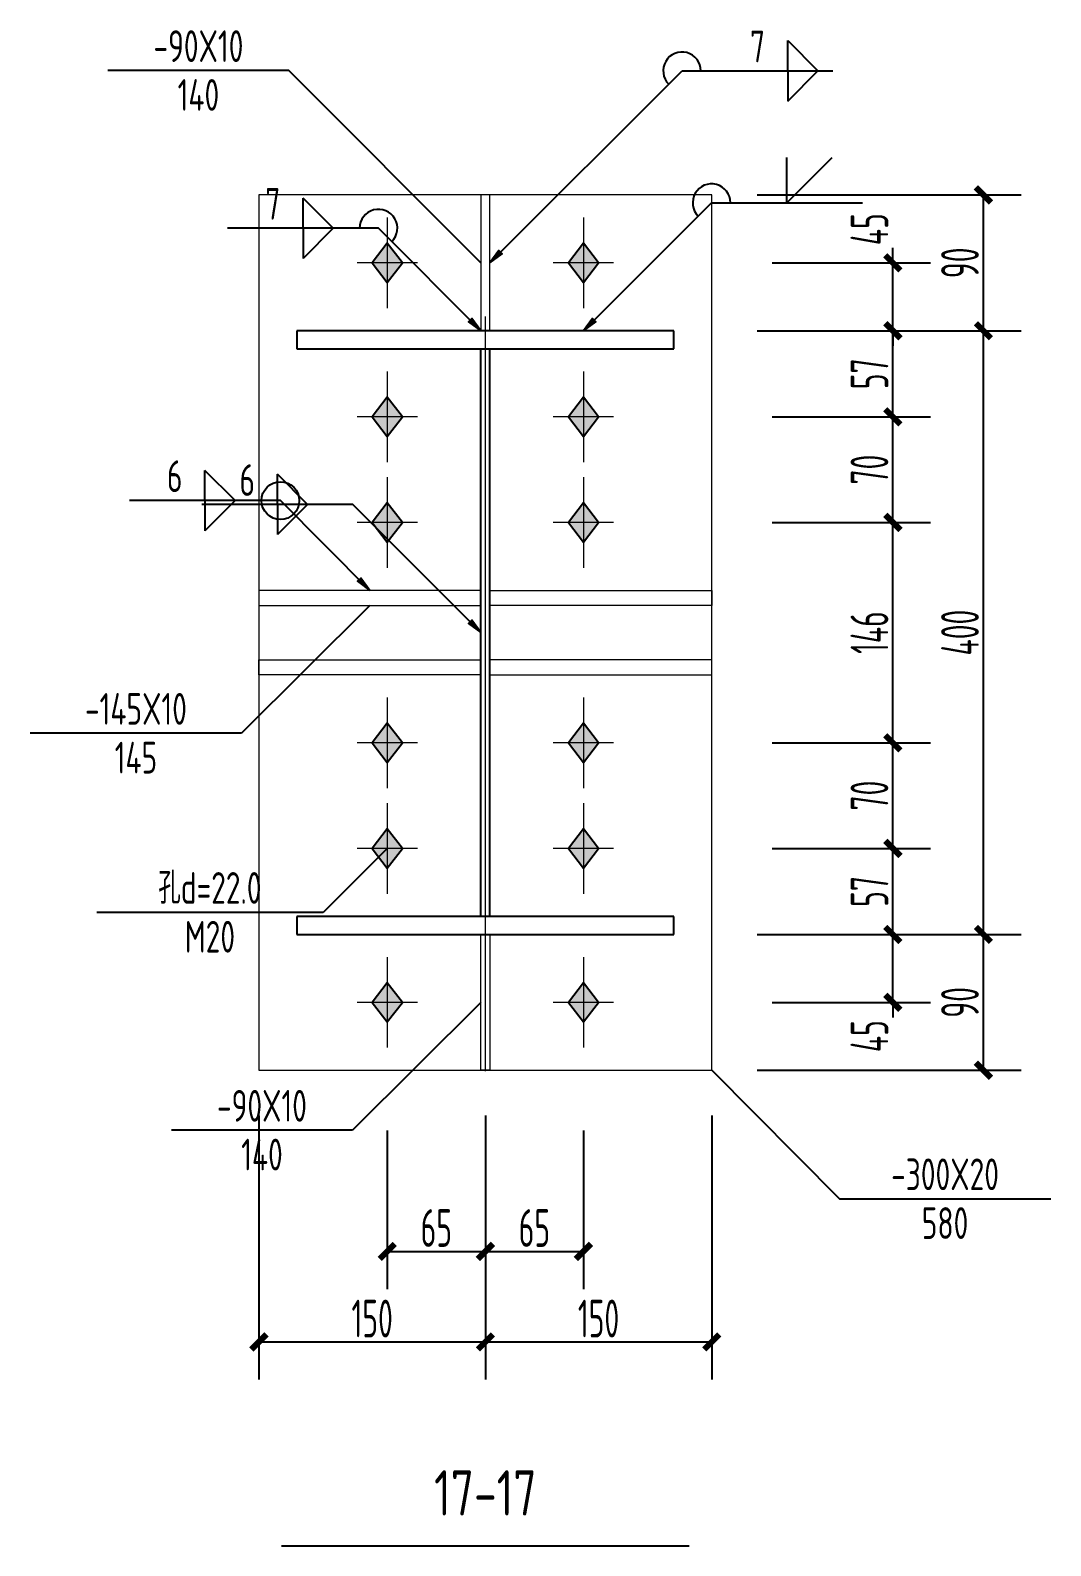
# Model space of a CAD drawing. Extents: x 447413 to 2975780, y -1432727 to 1301644.
# Drawn here: x 2702368 to 2709129, y -1262805 to -1252764 of the extents above; entities that cross this region are included whole.
import ezdxf
from ezdxf.enums import TextEntityAlignment as Align

# ---------------------------------------------------------------- set-up
doc = ezdxf.new("R2010")
doc.units = 0
doc.header["$LTSCALE"] = 1000
doc.header["$MEASUREMENT"] = 0
doc.linetypes.add('线型6', pattern=[8.75, 5, -1.25, 1.25, -1.25])
for name, color, linetype in [('10', 7, 'Continuous'), ('尺寸标注', 253, 'Continuous'), ('焊缝标注', 253, 'Continuous'), ('螺栓孔标注', 253, 'Continuous'), ('钢板标注', 253, 'Continuous')]:
    doc.layers.add(name, color=color, linetype=linetype)
doc.layers.add('20', color=2, linetype='Continuous', lineweight=18)
doc.styles.add('PkpmHz', font='Pkpmeng', dxfattribs={"width": 0.6, "bigfont": 'hztxt'})
doc.dimstyles.new('Pkpm_1.00', dxfattribs={"dimtxt": 250, "dimasz": 100, "dimexe": 250, "dimexo": 0.0625, "dimgap": 30, "dimtad": 1, "dimdec": 0, "dimrnd": 5, "dimzin": 0, "dimdsep": 46, "dimtxsty": 'PkpmHz', "dimblk1": 'ARCHTICK', "dimblk2": 'ARCHTICK', "dimsah": 1, "dimcen": 0.09, "dimadec": 0, "dimazin": 0, "dimtfac": 1, "dimtdec": 0, "dimtmove": 2, "dimatfit": 1, "dimfxl": 0, "dimtolj": 1, "dimtzin": 0, "dimarcsym": 0})

# ---------------------------------------------------------------- blocks, each defined once
blk = doc.blocks.new('_ArchTick')
at = {"color": 0, "linetype": 'ByBlock', "const_width": 0.4}
blk.add_lwpolyline([(-0.5, -0.5), (0.5, 0.5)], dxfattribs=at)
blk = doc.blocks.new('*D1505')
at = {"layer": 'Defpoints', "color": 0, "linetype": 'Continuous', "transparency": 16777216}
for p in [(2706883, -1254305), (2708083, -1254305), (2706883, -1254755)]:
    blk.add_point(p, dxfattribs=at)
at = {"layer": '尺寸标注', "color": 0, "linetype": 'Continuous', "lineweight": -2, "transparency": 16777216}
for p, q in [((2708083, -1254305), (2708083, -1254205)), ((2707283, -1254305), (2708333, -1254305)), ((2708083, -1254755), (2708083, -1254305)), ((2707283, -1254755), (2708333, -1254755)), ((2708083, -1254755), (2708083, -1254855))]:
    blk.add_line(p, q, dxfattribs=at)
at = {"layer": '尺寸标注', "color": 0, "linetype": 'Continuous', "lineweight": -2, "transparency": 16777216, "xscale": 100, "yscale": 100, "zscale": 100}
for p, rotation in [((2708083, -1254305), 270), ((2708083, -1254755), 90)]:
    blk.add_blockref('_ArchTick', p, dxfattribs=dict(at, rotation=rotation))
at = {"layer": '尺寸标注', "color": 0, "linetype": 'Continuous', "transparency": 16777216, "insert": (2707928, -1254082), "char_height": 250, "attachment_point": 5, "rotation": 90, "style": 'PkpmHz'}
blk.add_mtext('\\A1;45', dxfattribs=at)
blk = doc.blocks.new('*D1506')
at = {"layer": 'Defpoints', "color": 0, "linetype": 'Continuous', "transparency": 16777216}
for p in [(2706883, -1254755), (2708083, -1254755), (2706883, -1255325)]:
    blk.add_point(p, dxfattribs=at)
at = {"layer": '尺寸标注', "color": 0, "linetype": 'Continuous', "lineweight": -2, "transparency": 16777216}
for p, q in [((2707283, -1254755), (2708333, -1254755)), ((2708083, -1255325), (2708083, -1254755)), ((2707283, -1255325), (2708333, -1255325))]:
    blk.add_line(p, q, dxfattribs=at)
at = {"layer": '尺寸标注', "color": 0, "linetype": 'Continuous', "lineweight": -2, "transparency": 16777216, "xscale": 100, "yscale": 100, "zscale": 100}
for p, rotation in [((2708083, -1254755), 90), ((2708083, -1255325), 270)]:
    blk.add_blockref('_ArchTick', p, dxfattribs=dict(at, rotation=rotation))
at = {"layer": '尺寸标注', "color": 0, "linetype": 'Continuous', "transparency": 16777216, "insert": (2707928, -1255040), "char_height": 250, "attachment_point": 5, "rotation": 90, "style": 'PkpmHz'}
blk.add_mtext('\\A1;57', dxfattribs=at)
blk = doc.blocks.new('*D1507')
at = {"layer": 'Defpoints', "color": 0, "linetype": 'Continuous', "transparency": 16777216}
for p in [(2706883, -1255325), (2708083, -1255325), (2706883, -1256025)]:
    blk.add_point(p, dxfattribs=at)
at = {"layer": '尺寸标注', "color": 0, "linetype": 'Continuous', "lineweight": -2, "transparency": 16777216}
for p, q in [((2707283, -1255325), (2708333, -1255325)), ((2708083, -1256025), (2708083, -1255325)), ((2707283, -1256025), (2708333, -1256025))]:
    blk.add_line(p, q, dxfattribs=at)
at = {"layer": '尺寸标注', "color": 0, "linetype": 'Continuous', "lineweight": -2, "transparency": 16777216, "xscale": 100, "yscale": 100, "zscale": 100}
for p, rotation in [((2708083, -1255325), 90), ((2708083, -1256025), 270)]:
    blk.add_blockref('_ArchTick', p, dxfattribs=dict(at, rotation=rotation))
at = {"layer": '尺寸标注', "color": 0, "linetype": 'Continuous', "transparency": 16777216, "insert": (2707928, -1255675), "char_height": 250, "attachment_point": 5, "rotation": 90, "style": 'PkpmHz'}
blk.add_mtext('\\A1;70', dxfattribs=at)
blk = doc.blocks.new('*D1508')
at = {"layer": 'Defpoints', "color": 0, "linetype": 'Continuous', "transparency": 16777216}
for p in [(2706883, -1258755), (2708083, -1258755), (2706883, -1259205)]:
    blk.add_point(p, dxfattribs=at)
at = {"layer": '尺寸标注', "color": 0, "linetype": 'Continuous', "lineweight": -2, "transparency": 16777216}
for p, q in [((2708083, -1258755), (2708083, -1258655)), ((2707283, -1258755), (2708333, -1258755)), ((2708083, -1259205), (2708083, -1258755)), ((2707283, -1259205), (2708333, -1259205)), ((2708083, -1259205), (2708083, -1259305))]:
    blk.add_line(p, q, dxfattribs=at)
at = {"layer": '尺寸标注', "color": 0, "linetype": 'Continuous', "lineweight": -2, "transparency": 16777216, "xscale": 100, "yscale": 100, "zscale": 100}
for p, rotation in [((2708083, -1258755), 270), ((2708083, -1259205), 90)]:
    blk.add_blockref('_ArchTick', p, dxfattribs=dict(at, rotation=rotation))
at = {"layer": '尺寸标注', "color": 0, "linetype": 'Continuous', "transparency": 16777216, "insert": (2707928, -1259429), "char_height": 250, "attachment_point": 5, "rotation": 90, "style": 'PkpmHz'}
blk.add_mtext('\\A1;45', dxfattribs=at)
blk = doc.blocks.new('*D1509')
at = {"layer": 'Defpoints', "color": 0, "linetype": 'Continuous', "transparency": 16777216}
for p in [(2706883, -1258185), (2708083, -1258185), (2706883, -1258755)]:
    blk.add_point(p, dxfattribs=at)
at = {"layer": '尺寸标注', "color": 0, "linetype": 'Continuous', "lineweight": -2, "transparency": 16777216}
for p, q in [((2707283, -1258185), (2708333, -1258185)), ((2708083, -1258755), (2708083, -1258185)), ((2707283, -1258755), (2708333, -1258755))]:
    blk.add_line(p, q, dxfattribs=at)
at = {"layer": '尺寸标注', "color": 0, "linetype": 'Continuous', "lineweight": -2, "transparency": 16777216, "xscale": 100, "yscale": 100, "zscale": 100}
for p, rotation in [((2708083, -1258185), 90), ((2708083, -1258755), 270)]:
    blk.add_blockref('_ArchTick', p, dxfattribs=dict(at, rotation=rotation))
at = {"layer": '尺寸标注', "color": 0, "linetype": 'Continuous', "transparency": 16777216, "insert": (2707928, -1258470), "char_height": 250, "attachment_point": 5, "rotation": 90, "style": 'PkpmHz'}
blk.add_mtext('\\A1;57', dxfattribs=at)
blk = doc.blocks.new('*D1510')
at = {"layer": 'Defpoints', "color": 0, "linetype": 'Continuous', "transparency": 16777216}
for p in [(2706883, -1257485), (2708083, -1257485), (2706883, -1258185)]:
    blk.add_point(p, dxfattribs=at)
at = {"layer": '尺寸标注', "color": 0, "linetype": 'Continuous', "lineweight": -2, "transparency": 16777216}
for p, q in [((2707283, -1257485), (2708333, -1257485)), ((2708083, -1258185), (2708083, -1257485)), ((2707283, -1258185), (2708333, -1258185))]:
    blk.add_line(p, q, dxfattribs=at)
at = {"layer": '尺寸标注', "color": 0, "linetype": 'Continuous', "lineweight": -2, "transparency": 16777216, "xscale": 100, "yscale": 100, "zscale": 100}
for p, rotation in [((2708083, -1257485), 90), ((2708083, -1258185), 270)]:
    blk.add_blockref('_ArchTick', p, dxfattribs=dict(at, rotation=rotation))
at = {"layer": '尺寸标注', "color": 0, "linetype": 'Continuous', "transparency": 16777216, "insert": (2707928, -1257835), "char_height": 250, "attachment_point": 5, "rotation": 90, "style": 'PkpmHz'}
blk.add_mtext('\\A1;70', dxfattribs=at)
blk = doc.blocks.new('*D1511')
at = {"layer": 'Defpoints', "color": 0, "linetype": 'Continuous', "transparency": 16777216}
for p in [(2706883, -1256025), (2708083, -1256025), (2706883, -1257485)]:
    blk.add_point(p, dxfattribs=at)
at = {"layer": '尺寸标注', "color": 0, "linetype": 'Continuous', "lineweight": -2, "transparency": 16777216}
for p, q in [((2707283, -1256025), (2708333, -1256025)), ((2708083, -1257485), (2708083, -1256025)), ((2707283, -1257485), (2708333, -1257485))]:
    blk.add_line(p, q, dxfattribs=at)
at = {"layer": '尺寸标注', "color": 0, "linetype": 'Continuous', "lineweight": -2, "transparency": 16777216, "xscale": 100, "yscale": 100, "zscale": 100}
for p, rotation in [((2708083, -1256025), 90), ((2708083, -1257485), 270)]:
    blk.add_blockref('_ArchTick', p, dxfattribs=dict(at, rotation=rotation))
at = {"layer": '尺寸标注', "color": 0, "linetype": 'Continuous', "transparency": 16777216, "insert": (2707928, -1256755), "char_height": 250, "attachment_point": 5, "rotation": 90, "style": 'PkpmHz'}
blk.add_mtext('\\A1;146', dxfattribs=at)
blk = doc.blocks.new('*D1512')
at = {"layer": 'Defpoints', "color": 0, "linetype": 'Continuous', "transparency": 16777216}
for p in [(2704733, -1259655), (2705383, -1259655), (2705383, -1260855)]:
    blk.add_point(p, dxfattribs=at)
at = {"layer": '尺寸标注', "color": 0, "linetype": 'Continuous', "lineweight": -2, "transparency": 16777216}
for p, q in [((2704733, -1260055), (2704733, -1261105)), ((2705383, -1260055), (2705383, -1261105)), ((2704733, -1260855), (2705383, -1260855))]:
    blk.add_line(p, q, dxfattribs=at)
at = {"layer": '尺寸标注', "color": 0, "linetype": 'Continuous', "lineweight": -2, "transparency": 16777216, "xscale": 100, "yscale": 100, "zscale": 100, "rotation": 180}
blk.add_blockref('_ArchTick', (2704733, -1260855), dxfattribs=at)
at = {"layer": '尺寸标注', "color": 0, "linetype": 'Continuous', "lineweight": -2, "transparency": 16777216, "xscale": 100, "yscale": 100, "zscale": 100}
blk.add_blockref('_ArchTick', (2705383, -1260855), dxfattribs=at)
at = {"layer": '尺寸标注', "color": 0, "linetype": 'Continuous', "transparency": 16777216, "insert": (2705058, -1260700), "char_height": 250, "attachment_point": 5, "style": 'PkpmHz'}
blk.add_mtext('\\A1;65', dxfattribs=at)
blk = doc.blocks.new('*D1513')
at = {"layer": 'Defpoints', "color": 0, "linetype": 'Continuous', "transparency": 16777216}
for p in [(2705383, -1259655), (2706033, -1259655), (2706033, -1260855)]:
    blk.add_point(p, dxfattribs=at)
at = {"layer": '尺寸标注', "color": 0, "linetype": 'Continuous', "lineweight": -2, "transparency": 16777216}
for p, q in [((2705383, -1260055), (2705383, -1261105)), ((2706033, -1260055), (2706033, -1261105)), ((2705383, -1260855), (2706033, -1260855))]:
    blk.add_line(p, q, dxfattribs=at)
at = {"layer": '尺寸标注', "color": 0, "linetype": 'Continuous', "lineweight": -2, "transparency": 16777216, "xscale": 100, "yscale": 100, "zscale": 100, "rotation": 180}
blk.add_blockref('_ArchTick', (2705383, -1260855), dxfattribs=at)
at = {"layer": '尺寸标注', "color": 0, "linetype": 'Continuous', "lineweight": -2, "transparency": 16777216, "xscale": 100, "yscale": 100, "zscale": 100}
blk.add_blockref('_ArchTick', (2706033, -1260855), dxfattribs=at)
at = {"layer": '尺寸标注', "color": 0, "linetype": 'Continuous', "transparency": 16777216, "insert": (2705708, -1260700), "char_height": 250, "attachment_point": 5, "style": 'PkpmHz'}
blk.add_mtext('\\A1;65', dxfattribs=at)
blk = doc.blocks.new('*D1514')
at = {"layer": 'Defpoints', "color": 0, "linetype": 'Continuous', "transparency": 16777216}
for p in [(2703883, -1259655), (2705383, -1259655), (2705383, -1261455)]:
    blk.add_point(p, dxfattribs=at)
at = {"layer": '尺寸标注', "color": 0, "linetype": 'Continuous', "lineweight": -2, "transparency": 16777216}
for p, q in [((2703883, -1259955), (2703883, -1261705)), ((2705383, -1259955), (2705383, -1261705)), ((2703883, -1261455), (2705383, -1261455))]:
    blk.add_line(p, q, dxfattribs=at)
at = {"layer": '尺寸标注', "color": 0, "linetype": 'Continuous', "lineweight": -2, "transparency": 16777216, "xscale": 100, "yscale": 100, "zscale": 100, "rotation": 180}
blk.add_blockref('_ArchTick', (2703883, -1261455), dxfattribs=at)
at = {"layer": '尺寸标注', "color": 0, "linetype": 'Continuous', "lineweight": -2, "transparency": 16777216, "xscale": 100, "yscale": 100, "zscale": 100}
blk.add_blockref('_ArchTick', (2705383, -1261455), dxfattribs=at)
at = {"layer": '尺寸标注', "color": 0, "linetype": 'Continuous', "transparency": 16777216, "insert": (2704633, -1261300), "char_height": 250, "attachment_point": 5, "style": 'PkpmHz'}
blk.add_mtext('\\A1;150', dxfattribs=at)
blk = doc.blocks.new('*D1515')
at = {"layer": 'Defpoints', "color": 0, "linetype": 'Continuous', "transparency": 16777216}
for p in [(2705383, -1259655), (2706883, -1259655), (2706883, -1261455)]:
    blk.add_point(p, dxfattribs=at)
at = {"layer": '尺寸标注', "color": 0, "linetype": 'Continuous', "lineweight": -2, "transparency": 16777216}
for p, q in [((2705383, -1259955), (2705383, -1261705)), ((2706883, -1259955), (2706883, -1261705)), ((2705383, -1261455), (2706883, -1261455))]:
    blk.add_line(p, q, dxfattribs=at)
at = {"layer": '尺寸标注', "color": 0, "linetype": 'Continuous', "lineweight": -2, "transparency": 16777216, "xscale": 100, "yscale": 100, "zscale": 100, "rotation": 180}
blk.add_blockref('_ArchTick', (2705383, -1261455), dxfattribs=at)
at = {"layer": '尺寸标注', "color": 0, "linetype": 'Continuous', "lineweight": -2, "transparency": 16777216, "xscale": 100, "yscale": 100, "zscale": 100}
blk.add_blockref('_ArchTick', (2706883, -1261455), dxfattribs=at)
at = {"layer": '尺寸标注', "color": 0, "linetype": 'Continuous', "transparency": 16777216, "insert": (2706133, -1261300), "char_height": 250, "attachment_point": 5, "style": 'PkpmHz'}
blk.add_mtext('\\A1;150', dxfattribs=at)
blk = doc.blocks.new('*D1516')
at = {"layer": 'Defpoints', "color": 0, "linetype": 'Continuous', "transparency": 16777216}
for p in [(2706883, -1258755), (2708683, -1258755), (2706883, -1259655)]:
    blk.add_point(p, dxfattribs=at)
at = {"layer": '尺寸标注', "color": 0, "linetype": 'Continuous', "lineweight": -2, "transparency": 16777216}
for p, q in [((2707183, -1258755), (2708933, -1258755)), ((2708683, -1259655), (2708683, -1258755)), ((2707183, -1259655), (2708933, -1259655))]:
    blk.add_line(p, q, dxfattribs=at)
at = {"layer": '尺寸标注', "color": 0, "linetype": 'Continuous', "lineweight": -2, "transparency": 16777216, "xscale": 100, "yscale": 100, "zscale": 100}
for p, rotation in [((2708683, -1258755), 90), ((2708683, -1259655), 270)]:
    blk.add_blockref('_ArchTick', p, dxfattribs=dict(at, rotation=rotation))
at = {"layer": '尺寸标注', "color": 0, "linetype": 'Continuous', "transparency": 16777216, "insert": (2708528, -1259205), "char_height": 250, "attachment_point": 5, "rotation": 90, "style": 'PkpmHz'}
blk.add_mtext('\\A1;90', dxfattribs=at)
blk = doc.blocks.new('*D1517')
at = {"layer": 'Defpoints', "color": 0, "linetype": 'Continuous', "transparency": 16777216}
for p in [(2706883, -1254755), (2708683, -1254755), (2706883, -1258755)]:
    blk.add_point(p, dxfattribs=at)
at = {"layer": '尺寸标注', "color": 0, "linetype": 'Continuous', "lineweight": -2, "transparency": 16777216}
for p, q in [((2707183, -1254755), (2708933, -1254755)), ((2708683, -1258755), (2708683, -1254755)), ((2707183, -1258755), (2708933, -1258755))]:
    blk.add_line(p, q, dxfattribs=at)
at = {"layer": '尺寸标注', "color": 0, "linetype": 'Continuous', "lineweight": -2, "transparency": 16777216, "xscale": 100, "yscale": 100, "zscale": 100}
for p, rotation in [((2708683, -1254755), 90), ((2708683, -1258755), 270)]:
    blk.add_blockref('_ArchTick', p, dxfattribs=dict(at, rotation=rotation))
at = {"layer": '尺寸标注', "color": 0, "linetype": 'Continuous', "transparency": 16777216, "insert": (2708528, -1256755), "char_height": 250, "attachment_point": 5, "rotation": 90, "style": 'PkpmHz'}
blk.add_mtext('\\A1;400', dxfattribs=at)
blk = doc.blocks.new('*D1518')
at = {"layer": 'Defpoints', "color": 0, "linetype": 'Continuous', "transparency": 16777216}
for p in [(2706883, -1253855), (2708683, -1253855), (2706883, -1254755)]:
    blk.add_point(p, dxfattribs=at)
at = {"layer": '尺寸标注', "color": 0, "linetype": 'Continuous', "lineweight": -2, "transparency": 16777216}
for p, q in [((2707183, -1253855), (2708933, -1253855)), ((2708683, -1254755), (2708683, -1253855)), ((2707183, -1254755), (2708933, -1254755))]:
    blk.add_line(p, q, dxfattribs=at)
at = {"layer": '尺寸标注', "color": 0, "linetype": 'Continuous', "lineweight": -2, "transparency": 16777216, "xscale": 100, "yscale": 100, "zscale": 100}
for p, rotation in [((2708683, -1253855), 90), ((2708683, -1254755), 270)]:
    blk.add_blockref('_ArchTick', p, dxfattribs=dict(at, rotation=rotation))
at = {"layer": '尺寸标注', "color": 0, "linetype": 'Continuous', "transparency": 16777216, "insert": (2708528, -1254305), "char_height": 250, "attachment_point": 5, "rotation": 90, "style": 'PkpmHz'}
blk.add_mtext('\\A1;90', dxfattribs=at)

msp = doc.modelspace()

# ---------------------------------------------------------------- hatches: boundary and pattern name
at = {"layer": '10'}
for points in [[(2704732.9, -1254175.1), (2704632.9, -1254305.1), (2704732.9, -1254435.1), (2704832.9, -1254305.1)], [(2706032.9, -1254175.1), (2705932.9, -1254305.1), (2706032.9, -1254435.1), (2706132.9, -1254305.1)], [(2704732.9, -1255195.1), (2704632.9, -1255325.1), (2704732.9, -1255455.1), (2704832.9, -1255325.1)], [(2706032.9, -1255195.1), (2705932.9, -1255325.1), (2706032.9, -1255455.1), (2706132.9, -1255325.1)], [(2704732.9, -1255895.1), (2704632.9, -1256025.1), (2704732.9, -1256155.1), (2704832.9, -1256025.1)], [(2706032.9, -1255895.1), (2705932.9, -1256025.1), (2706032.9, -1256155.1), (2706132.9, -1256025.1)], [(2704732.9, -1257355.1), (2704632.9, -1257485.1), (2704732.9, -1257615.1), (2704832.9, -1257485.1)], [(2706032.9, -1257355.1), (2705932.9, -1257485.1), (2706032.9, -1257615.1), (2706132.9, -1257485.1)], [(2704732.9, -1258055.1), (2704632.9, -1258185.1), (2704732.9, -1258315.1), (2704832.9, -1258185.1)], [(2706032.9, -1258055.1), (2705932.9, -1258185.1), (2706032.9, -1258315.1), (2706132.9, -1258185.1)], [(2704732.9, -1259075.1), (2704632.9, -1259205.1), (2704732.9, -1259335.1), (2704832.9, -1259205.1)], [(2706032.9, -1259075.1), (2705932.9, -1259205.1), (2706032.9, -1259335.1), (2706132.9, -1259205.1)]]:
    msp.add_hatch(color=1, dxfattribs=at).paths.add_polyline_path(points)
at = {"layer": '焊缝标注'}
for points in [[(2705412.9, -1254305.1), (2705494.2, -1254245.1), (2705473, -1254223.8)], [(2705352.9, -1254755.1), (2705292.9, -1254673.7), (2705271.6, -1254694.9)], [(2706032.9, -1254755.1), (2706114.2, -1254695.1), (2706093, -1254673.8)], [(2704617.9, -1256475.1), (2704557.9, -1256393.7), (2704536.6, -1256414.9)], [(2705352.9, -1256755.1), (2705292.9, -1256673.7), (2705271.6, -1256694.9)]]:
    msp.add_hatch(color=256, dxfattribs=at).paths.add_polyline_path(points)

# ---------------------------------------------------------------- linework, layer by layer
at = {"layer": '10', "linetype": '线型6', "lineweight": 18}
msp.add_line((2705382.9, -1259660.1, 126000), (2705382.9, -1253850.1, 126000), dxfattribs=at)
at = {"layer": '10', "color": 9, "lineweight": 18}
for p, q in [((2704732.9, -1254005.1, 126000), (2704732.9, -1254605.1, 126000)), ((2706032.9, -1254005.1, 126000), (2706032.9, -1254605.1, 126000)), ((2704932.9, -1254305.1, 126000), (2704532.9, -1254305.1, 126000)), ((2706232.9, -1254305.1, 126000), (2705832.9, -1254305.1, 126000)), ((2704732.9, -1255025.1, 126000), (2704732.9, -1255625.1, 126000)), ((2706032.9, -1255025.1, 126000), (2706032.9, -1255625.1, 126000)), ((2704932.9, -1255325.1, 126000), (2704532.9, -1255325.1, 126000)), ((2706232.9, -1255325.1, 126000), (2705832.9, -1255325.1, 126000)), ((2704732.9, -1255725.1, 126000), (2704732.9, -1256325.1, 126000)), ((2706032.9, -1255725.1, 126000), (2706032.9, -1256325.1, 126000)), ((2704932.9, -1256025.1, 126000), (2704532.9, -1256025.1, 126000)), ((2706232.9, -1256025.1, 126000), (2705832.9, -1256025.1, 126000)), ((2704732.9, -1257185.1, 126000), (2704732.9, -1257785.1, 126000)), ((2706032.9, -1257185.1, 126000), (2706032.9, -1257785.1, 126000)), ((2704932.9, -1257485.1, 126000), (2704532.9, -1257485.1, 126000)), ((2706232.9, -1257485.1, 126000), (2705832.9, -1257485.1, 126000)), ((2704732.9, -1257885.1, 126000), (2704732.9, -1258485.1, 126000)), ((2706032.9, -1257885.1, 126000), (2706032.9, -1258485.1, 126000)), ((2704932.9, -1258185.1, 126000), (2704532.9, -1258185.1, 126000)), ((2706232.9, -1258185.1, 126000), (2705832.9, -1258185.1, 126000)), ((2704732.9, -1258905.1, 126000), (2704732.9, -1259505.1, 126000)), ((2706032.9, -1258905.1, 126000), (2706032.9, -1259505.1, 126000)), ((2704932.9, -1259205.1, 126000), (2704532.9, -1259205.1, 126000)), ((2706232.9, -1259205.1, 126000), (2705832.9, -1259205.1, 126000))]:
    msp.add_line(p, q, dxfattribs=at)
at = {"layer": '10', "color": 3}
for p, q in [((2706632.9, -1254755.1, 126000), (2704132.9, -1254755.1, 126000)), ((2704132.9, -1254755.1, 126000), (2704132.9, -1254875.1, 126000)), ((2706632.9, -1254875.1, 126000), (2706632.9, -1254755.1, 126000)), ((2704132.9, -1254875.1, 126000), (2706632.9, -1254875.1, 126000)), ((2705352.9, -1258635.1, 126000), (2705352.9, -1254875.1, 126000)), ((2705412.9, -1258635.1, 126000), (2705412.9, -1254875.1, 126000)), ((2706632.9, -1258635.1, 126000), (2704132.9, -1258635.1, 126000)), ((2704132.9, -1258635.1, 126000), (2704132.9, -1258755.1, 126000)), ((2706632.9, -1258755.1, 126000), (2706632.9, -1258635.1, 126000)), ((2704132.9, -1258755.1, 126000), (2706632.9, -1258755.1, 126000))]:
    msp.add_line(p, q, dxfattribs=at)
at = {"layer": '10'}
msp.add_line((2704032.9, -1262805.1, 126000), (2706732.9, -1262805.1, 126000), dxfattribs=at)
at = {"layer": '10', "color": 1, "linetype": 'Continuous', "elevation": 126000}
for points in [[(2704732.9, -1254175.1), (2704632.9, -1254305.1), (2704732.9, -1254435.1), (2704832.9, -1254305.1)], [(2706032.9, -1254175.1), (2705932.9, -1254305.1), (2706032.9, -1254435.1), (2706132.9, -1254305.1)], [(2704732.9, -1255195.1), (2704632.9, -1255325.1), (2704732.9, -1255455.1), (2704832.9, -1255325.1)], [(2706032.9, -1255195.1), (2705932.9, -1255325.1), (2706032.9, -1255455.1), (2706132.9, -1255325.1)], [(2704732.9, -1255895.1), (2704632.9, -1256025.1), (2704732.9, -1256155.1), (2704832.9, -1256025.1)], [(2706032.9, -1255895.1), (2705932.9, -1256025.1), (2706032.9, -1256155.1), (2706132.9, -1256025.1)], [(2704732.9, -1257355.1), (2704632.9, -1257485.1), (2704732.9, -1257615.1), (2704832.9, -1257485.1)], [(2706032.9, -1257355.1), (2705932.9, -1257485.1), (2706032.9, -1257615.1), (2706132.9, -1257485.1)], [(2704732.9, -1258055.1), (2704632.9, -1258185.1), (2704732.9, -1258315.1), (2704832.9, -1258185.1)], [(2706032.9, -1258055.1), (2705932.9, -1258185.1), (2706032.9, -1258315.1), (2706132.9, -1258185.1)], [(2704732.9, -1259075.1), (2704632.9, -1259205.1), (2704732.9, -1259335.1), (2704832.9, -1259205.1)], [(2706032.9, -1259075.1), (2705932.9, -1259205.1), (2706032.9, -1259335.1), (2706132.9, -1259205.1)]]:
    msp.add_lwpolyline(points, close=True, dxfattribs=at)
at = {"layer": '20'}
for p, q in [((2706882.9, -1253855.1, 126000), (2703882.9, -1253855.1, 126000)), ((2703882.9, -1253855.1, 126000), (2703882.9, -1259655.1, 126000)), ((2705412.9, -1253855.1, 126000), (2705352.9, -1253855.1, 126000)), ((2705352.9, -1253855.1, 126000), (2705352.9, -1254755.1, 126000)), ((2705412.9, -1254755.1, 126000), (2705412.9, -1253855.1, 126000)), ((2706882.9, -1259655.1, 126000), (2706882.9, -1253855.1, 126000)), ((2705352.9, -1254755.1, 126000), (2705412.9, -1254755.1, 126000)), ((2705352.9, -1256475.1, 126000), (2703882.9, -1256475.1, 126000)), ((2703882.9, -1256475.1, 126000), (2703882.9, -1256575.1, 126000)), ((2705352.9, -1256575.1, 126000), (2705352.9, -1256475.1, 126000)), ((2705412.9, -1256475.1, 126000), (2706882.9, -1256475.1, 126000)), ((2705412.9, -1256575.1, 126000), (2705412.9, -1256475.1, 126000)), ((2706882.9, -1256475.1, 126000), (2706882.9, -1256575.1, 126000)), ((2703882.9, -1256575.1, 126000), (2705352.9, -1256575.1, 126000)), ((2706882.9, -1256575.1, 126000), (2705412.9, -1256575.1, 126000)), ((2703882.9, -1257035.1, 126000), (2703882.9, -1256935.1, 126000)), ((2703882.9, -1256935.1, 126000), (2705352.9, -1256935.1, 126000)), ((2705352.9, -1256935.1, 126000), (2705352.9, -1257035.1, 126000)), ((2706882.9, -1256935.1, 126000), (2705412.9, -1256935.1, 126000)), ((2705412.9, -1256935.1, 126000), (2705412.9, -1257035.1, 126000)), ((2706882.9, -1257035.1, 126000), (2706882.9, -1256935.1, 126000)), ((2705352.9, -1257035.1, 126000), (2703882.9, -1257035.1, 126000)), ((2705412.9, -1257035.1, 126000), (2706882.9, -1257035.1, 126000)), ((2705352.9, -1258755.1, 126000), (2705412.9, -1258755.1, 126000)), ((2705352.9, -1259655.1, 126000), (2705352.9, -1258755.1, 126000)), ((2705412.9, -1258755.1, 126000), (2705412.9, -1259655.1, 126000)), ((2703882.9, -1259655.1, 126000), (2706882.9, -1259655.1, 126000)), ((2705412.9, -1259655.1, 126000), (2705352.9, -1259655.1, 126000))]:
    msp.add_line(p, q, dxfattribs=at)
at = {"layer": '焊缝标注'}
for p, q in [((2707386.2, -1252832.8, 126000), (2707586.2, -1253032.8, 126000)), ((2707386.2, -1253032.8, 126000), (2707386.2, -1252832.8, 126000)), ((2705412.9, -1254305.1, 126000), (2706686.2, -1253032.8, 126000)), ((2706686.2, -1253032.8, 126000), (2707686.2, -1253032.8, 126000)), ((2707386.2, -1253232.8, 126000), (2707586.2, -1253032.8, 126000)), ((2707386.2, -1253032.8, 126000), (2707386.2, -1253232.8, 126000)), ((2707381.7, -1253906.9, 126000), (2707381.7, -1253606.9, 126000)), ((2707381.7, -1253906.9, 126000), (2707681.7, -1253606.9, 126000)), ((2704374.8, -1254075.5, 126000), (2704174.8, -1253875.5, 126000)), ((2704174.8, -1254075.5, 126000), (2704174.8, -1253875.5, 126000)), ((2706032.9, -1254755.1, 126000), (2706881.7, -1253906.9, 126000)), ((2706881.7, -1253906.9, 126000), (2707881.7, -1253906.9, 126000)), ((2704674.8, -1254075.5, 126000), (2703674.8, -1254075.5, 126000)), ((2704374.8, -1254075.5, 126000), (2704174.8, -1254275.5, 126000)), ((2704174.8, -1254075.5, 126000), (2704174.8, -1254275.5, 126000)), ((2705352.9, -1254755.1, 126000), (2704674.8, -1254075.5, 126000)), ((2703724.6, -1255880.5, 126000), (2703524.6, -1255680.5, 126000)), ((2703524.6, -1255880.5, 126000), (2703524.6, -1255680.5, 126000)), ((2704205.3, -1255905.6, 126000), (2704005.3, -1255705.6, 126000)), ((2704005.3, -1255905.6, 126000), (2704005.3, -1255705.6, 126000)), ((2704024.6, -1255880.5, 126000), (2703024.6, -1255880.5, 126000)), ((2704505.3, -1255905.6, 126000), (2703505.3, -1255905.6, 126000)), ((2703724.6, -1255880.5, 126000), (2703524.6, -1256080.5, 126000)), ((2703524.6, -1255880.5, 126000), (2703524.6, -1256080.5, 126000)), ((2704205.3, -1255905.6, 126000), (2704005.3, -1256105.6, 126000)), ((2704005.3, -1255905.6, 126000), (2704005.3, -1256105.6, 126000)), ((2704617.9, -1256475.1, 126000), (2704024.6, -1255880.5, 126000)), ((2705352.9, -1256755.1, 126000), (2704505.3, -1255905.6, 126000))]:
    msp.add_line(p, q, dxfattribs=at)
at = {"layer": '焊缝标注', "linetype": 'Continuous', "elevation": 126000}
for points in [[(2705412.9, -1254305.1), (2705494.2, -1254245.1), (2705473, -1254223.8)], [(2705352.9, -1254755.1), (2705292.9, -1254673.7), (2705271.6, -1254694.9)], [(2706032.9, -1254755.1), (2706114.2, -1254695.1), (2706093, -1254673.8)], [(2704617.9, -1256475.1), (2704557.9, -1256393.7), (2704536.6, -1256414.9)], [(2705352.9, -1256755.1), (2705292.9, -1256673.7), (2705271.6, -1256694.9)]]:
    msp.add_lwpolyline(points, close=True, dxfattribs=at)
at = {"layer": '焊缝标注'}
msp.add_circle((2704024.6, -1255880.5, 126000), 125, dxfattribs=at)
for centre, start, end in [((2706686.2, -1253032.8, 126000), 0, 224.97719), ((2706881.7, -1253906.9, 126000), 0, 224.97719), ((2704674.8, -1254075.5, 126000), 314.93158, 180)]:
    msp.add_arc(centre, 125, start, end, dxfattribs=at)
at = {"layer": '螺栓孔标注'}
for p, q in [((2704732.9, -1258185.1, 126000), (2704307.7, -1258608.6, 126000)), ((2704307.7, -1258608.6, 126000), (2702807.7, -1258608.6, 126000))]:
    msp.add_line(p, q, dxfattribs=at)
at = {"layer": '螺栓孔标注', "const_width": 0.1, "elevation": 126000}
msp.add_lwpolyline([(2704732.9, -1258185.1, 1), (2704732.8, -1258185.1, 1)], format="xyb", close=True, dxfattribs=at)
at = {"layer": '钢板标注'}
for p, q in [((2704081.6, -1253030.8, 126000), (2702881.6, -1253030.8, 126000)), ((2705352.9, -1254305.1, 126000), (2704081.6, -1253030.8, 126000)), ((2704617.9, -1256575.1, 126000), (2703767.6, -1257422, 126000)), ((2703767.6, -1257422, 126000), (2702367.6, -1257422, 126000)), ((2705352.9, -1259205.1, 126000), (2704502.6, -1260052, 126000)), ((2706882.9, -1259655.1, 126000), (2707729, -1260506, 126000)), ((2704502.6, -1260052, 126000), (2703302.6, -1260052, 126000)), ((2707729, -1260506, 126000), (2709129, -1260506, 126000))]:
    msp.add_line(p, q, dxfattribs=at)
at = {"layer": '钢板标注', "const_width": 0.1, "elevation": 126000}
for points in [[(2705352.9, -1254305.1, 1), (2705352.8, -1254305.1, 1)], [(2704617.9, -1256575.1, 1), (2704617.8, -1256575.1, 1)], [(2705352.9, -1259205.1, 1), (2705352.8, -1259205.1, 1)], [(2706882.9, -1259655.1, 1), (2706882.8, -1259655.1, 1)]]:
    msp.add_lwpolyline(points, format="xyb", close=True, dxfattribs=at)

# ---------------------------------------------------------------- texts
at = {"layer": '10', "style": 'PkpmHz', "width": 0.77}
msp.add_text('17-17', height=300, dxfattribs=at).set_placement((2705382.9, -1262455.1, 126000), align=Align.MIDDLE_CENTER)
at = {"layer": '焊缝标注', "style": 'PkpmHz', "width": 0.71}
for s, p in [('7', (2707186.2, -1252976.2, 126000)), ('7', (2703974.8, -1254018.9, 126000)), ('6', (2703324.6, -1255823.8, 126000)), ('6', (2703805.3, -1255849, 126000))]:
    msp.add_text(s, height=210, dxfattribs=at).set_placement(p, align=Align.CENTER)
at = {"layer": '螺栓孔标注', "style": 'PkpmHz', "width": 0.71}
msp.add_text('孔d=22.0', height=210, dxfattribs=at).set_placement((2703557.7, -1258551.9, 126000), align=Align.CENTER)
msp.add_text('M20', height=210, dxfattribs=at).set_placement((2703557.7, -1258665.2, 126000), align=Align.TOP_CENTER)
at = {"layer": '钢板标注', "style": 'PkpmHz', "width": 0.71}
for s, p in [('-90X10', (2703481.6, -1252974.2, 126000)), ('-145X10', (2703067.6, -1257365.4, 126000)), ('-90X10', (2703902.6, -1259995.4, 126000)), ('-300X20', (2708429, -1260449.4, 126000))]:
    msp.add_text(s, height=210, dxfattribs=at).set_placement(p, align=Align.CENTER)
for s, p in [('140', (2703481.6, -1253087.4, 126000)), ('145', (2703067.6, -1257478.6, 126000)), ('140', (2703902.6, -1260108.6, 126000)), ('580', (2708429, -1260562.6, 126000))]:
    msp.add_text(s, height=210, dxfattribs=at).set_placement(p, align=Align.TOP_CENTER)

# ---------------------------------------------------------------- dimensions: what is measured, and where the dimension line sits
at = {"layer": '尺寸标注', "linetype": 'Continuous'}
for base, p1, p2, text, override, picture, middle in [((2708682.9, -1253855.1, 126000), (2706882.9, -1254755.1, 126000), (2706882.9, -1253855.1, 126000), '90', {"dimexo": 300, "dimtih": 0, "dimtoh": 0}, '*D1518', (2708527.9, -1254305.1, 126000)), ((2708082.9, -1254755.1, 126000), (2706882.9, -1255325.1, 126000), (2706882.9, -1254755.1, 126000), '57', {"dimexo": 400, "dimtih": 0, "dimtoh": 0}, '*D1506', (2707927.9, -1255040.1, 126000)), ((2708682.9, -1254755.1, 126000), (2706882.9, -1258755.1, 126000), (2706882.9, -1254755.1, 126000), '400', {"dimexo": 300, "dimtih": 0, "dimtoh": 0}, '*D1517', (2708527.9, -1256755.1, 126000)), ((2708082.9, -1255325.1, 126000), (2706882.9, -1256025.1, 126000), (2706882.9, -1255325.1, 126000), '70', {"dimexo": 400, "dimtih": 0, "dimtoh": 0}, '*D1507', (2707927.9, -1255675.1, 126000)), ((2708082.9, -1256025.1, 126000), (2706882.9, -1257485.1, 126000), (2706882.9, -1256025.1, 126000), '146', {"dimexo": 400, "dimtih": 0, "dimtoh": 0}, '*D1511', (2707927.9, -1256755.1, 126000)), ((2708082.9, -1257485.1, 126000), (2706882.9, -1258185.1, 126000), (2706882.9, -1257485.1, 126000), '70', {"dimexo": 400, "dimtih": 0, "dimtoh": 0}, '*D1510', (2707927.9, -1257835.1, 126000)), ((2708082.9, -1258185.1, 126000), (2706882.9, -1258755.1, 126000), (2706882.9, -1258185.1, 126000), '57', {"dimexo": 400, "dimtih": 0, "dimtoh": 0}, '*D1509', (2707927.9, -1258470.1, 126000)), ((2708682.9, -1258755.1, 126000), (2706882.9, -1259655.1, 126000), (2706882.9, -1258755.1, 126000), '90', {"dimexo": 300, "dimtih": 0, "dimtoh": 0}, '*D1516', (2708527.9, -1259205.1, 126000))]:
    dim = msp.add_linear_dim(base=base, p1=p1, p2=p2, angle=90, text=text, dimstyle='Pkpm_1.00', override=override, dxfattribs=at)
    dim.commit()
    dim.dimension.update_dxf_attribs({"geometry": picture, "text_midpoint": middle})
for base, p1, p2, picture, middle in [((2708082.9, -1254305.1, 126000), (2706882.9, -1254755.1, 126000), (2706882.9, -1254305.1, 126000), '*D1505', (2707927.6, -1254081.5, 126000)), ((2708082.9, -1258755.1, 126000), (2706882.9, -1259205.1, 126000), (2706882.9, -1258755.1, 126000), '*D1508', (2707927.6, -1259428.8, 126000))]:
    dim = msp.add_linear_dim(base=base, p1=p1, p2=p2, angle=90, text='45', dimstyle='Pkpm_1.00', override={"dimexo": 400, "dimtih": 0, "dimtoh": 0}, dxfattribs=at)
    dim.commit()
    dim.dimension.update_dxf_attribs({"geometry": picture, "text_midpoint": middle, "dimtype": 128})
for base, p1, p2, text, override, picture, middle in [((2705382.9, -1261455.1, 126000), (2703882.9, -1259655.1, 126000), (2705382.9, -1259655.1, 126000), '150', {"dimexo": 300, "dimtih": 0, "dimtoh": 0}, '*D1514', (2704632.9, -1261300.1, 126000)), ((2705382.9, -1260855.1, 126000), (2704732.9, -1259655.1, 126000), (2705382.9, -1259655.1, 126000), '65', {"dimexo": 400, "dimtih": 0, "dimtoh": 0}, '*D1512', (2705057.9, -1260700.1, 126000)), ((2706032.9, -1260855.1, 126000), (2705382.9, -1259655.1, 126000), (2706032.9, -1259655.1, 126000), '65', {"dimexo": 400, "dimtih": 0, "dimtoh": 0}, '*D1513', (2705707.9, -1260700.1, 126000)), ((2706882.9, -1261455.1, 126000), (2705382.9, -1259655.1, 126000), (2706882.9, -1259655.1, 126000), '150', {"dimexo": 300, "dimtih": 0, "dimtoh": 0}, '*D1515', (2706132.9, -1261300.1, 126000))]:
    dim = msp.add_linear_dim(base=base, p1=p1, p2=p2, text=text, dimstyle='Pkpm_1.00', override=override, dxfattribs=at)
    dim.commit()
    dim.dimension.update_dxf_attribs({"geometry": picture, "text_midpoint": middle})

doc.saveas('drawing.dxf')
